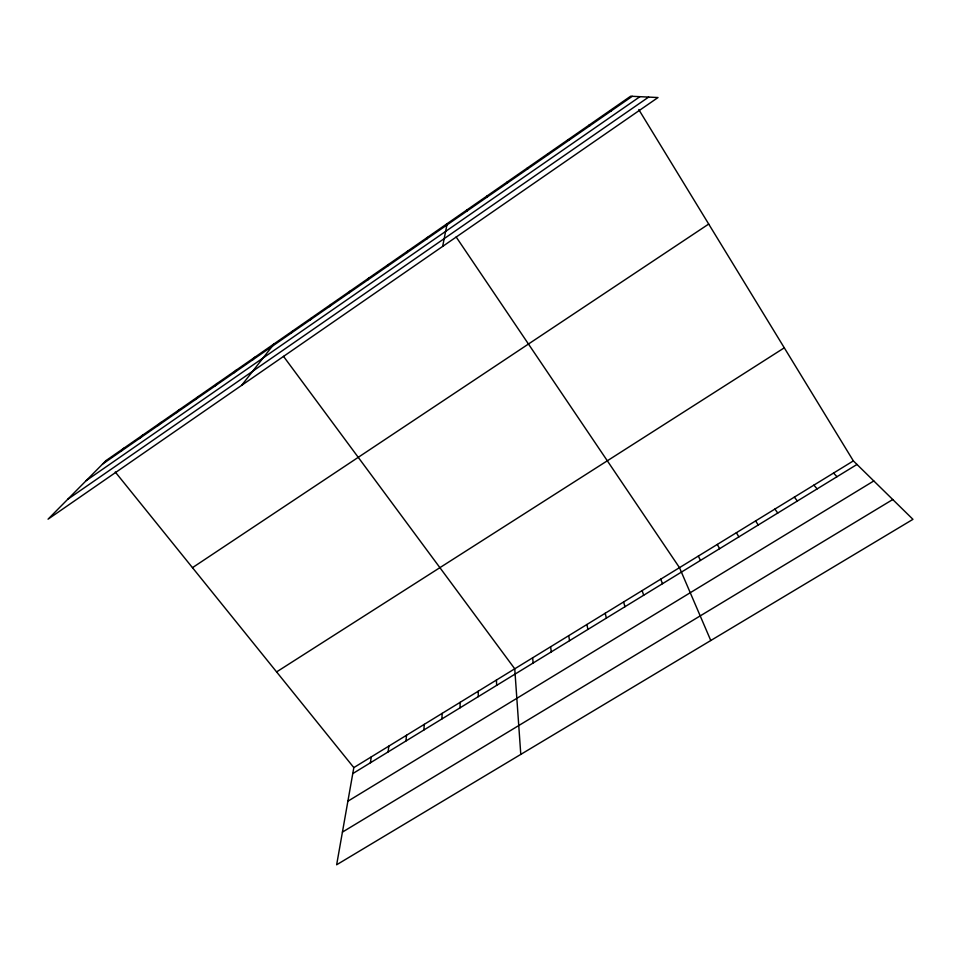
<?xml version="1.0" encoding="UTF-8"?>
<svg xmlns="http://www.w3.org/2000/svg" width="961" height="961" viewBox="0 0 961 961"><rect width="100%" height="100%" fill="white"/><g stroke="black" fill="none" stroke-linecap="round" stroke-linejoin="round"><path stroke-width="1.44" d="M460.031 707.825L460.151 702.323M441.88 718.96L442.168 713.362M466.938 211.108L467.01 209.87M423.849 730.012L424.294 724.342M405.926 741.003L406.515 735.249M388.1 751.934L388.857 746.096M370.381 762.794L371.294 756.884M853.356 460.896L353.828 767.611L336.65 864.768L912.95 519.336L853.356 460.896L638.789 109.59M442.649 246.412L447.153 223.649M426.96 238.857L427.441 237.343M407.176 252.599L407.848 250.953M387.523 266.245L388.376 264.479M367.991 279.807L369.036 277.909M348.579 293.273L349.828 291.255M329.311 306.667L330.74 304.505M310.151 319.965L311.76 317.683M291.123 333.179L292.913 330.776M241.631 385.373L274.185 343.786M252.863 359.738L255.013 357.096M233.643 373.084L235.974 370.321M214.531 386.346L217.054 383.463M195.564 399.524L198.254 396.521M176.704 412.617L179.575 409.494M157.976 425.615L161.016 422.384M139.369 438.54L142.564 435.189M120.882 451.382L124.245 447.922M102.515 464.127L632.266 96.304M86.154 480.668L639.93 96.677M67.702 499.312L648.639 97.085M192.476 567.675L708.701 224.057M276.6 671.907L784.284 347.822M352.771 773.593L856.984 464.463M347.882 801.21L873.801 480.956M342.428 832.106L892.757 499.54M609.694 110.767L611.112 110.996M588.901 125.206L590.09 125.591M568.239 139.561L569.224 140.078M547.722 153.808L548.491 154.481M833.559 473.052L836.995 476.716M813.895 485.137L817.126 488.897M115.26 471.995L353.828 767.611M794.339 497.137L797.378 501.005M283.483 356.327L514.748 668.796L520.79 754.397M774.902 509.066L777.749 513.042M527.349 167.959L527.901 168.776M456.151 236.971L679.487 567.651L710.78 640.519M755.586 520.922L758.241 524.994M736.39 532.718L738.853 536.887M717.314 544.431L719.585 548.695M698.347 556.071L700.437 560.431M660.748 579.159L662.477 583.711M507.096 182.025L507.444 182.974M642.116 590.595L643.678 595.243M623.593 601.97L624.974 606.703M605.19 613.274L606.391 618.091M586.883 624.506L587.928 629.419M568.696 635.677L569.561 640.675M550.605 646.789L551.302 651.87M486.987 195.984L487.119 197.089M532.622 657.829L533.163 662.994M496.441 680.04L496.645 685.385M478.242 691.211L478.278 696.641M106.046 460.559L48.05 519.18L658.009 97.541L630.62 96.232L106.046 460.559"/></g></svg>
